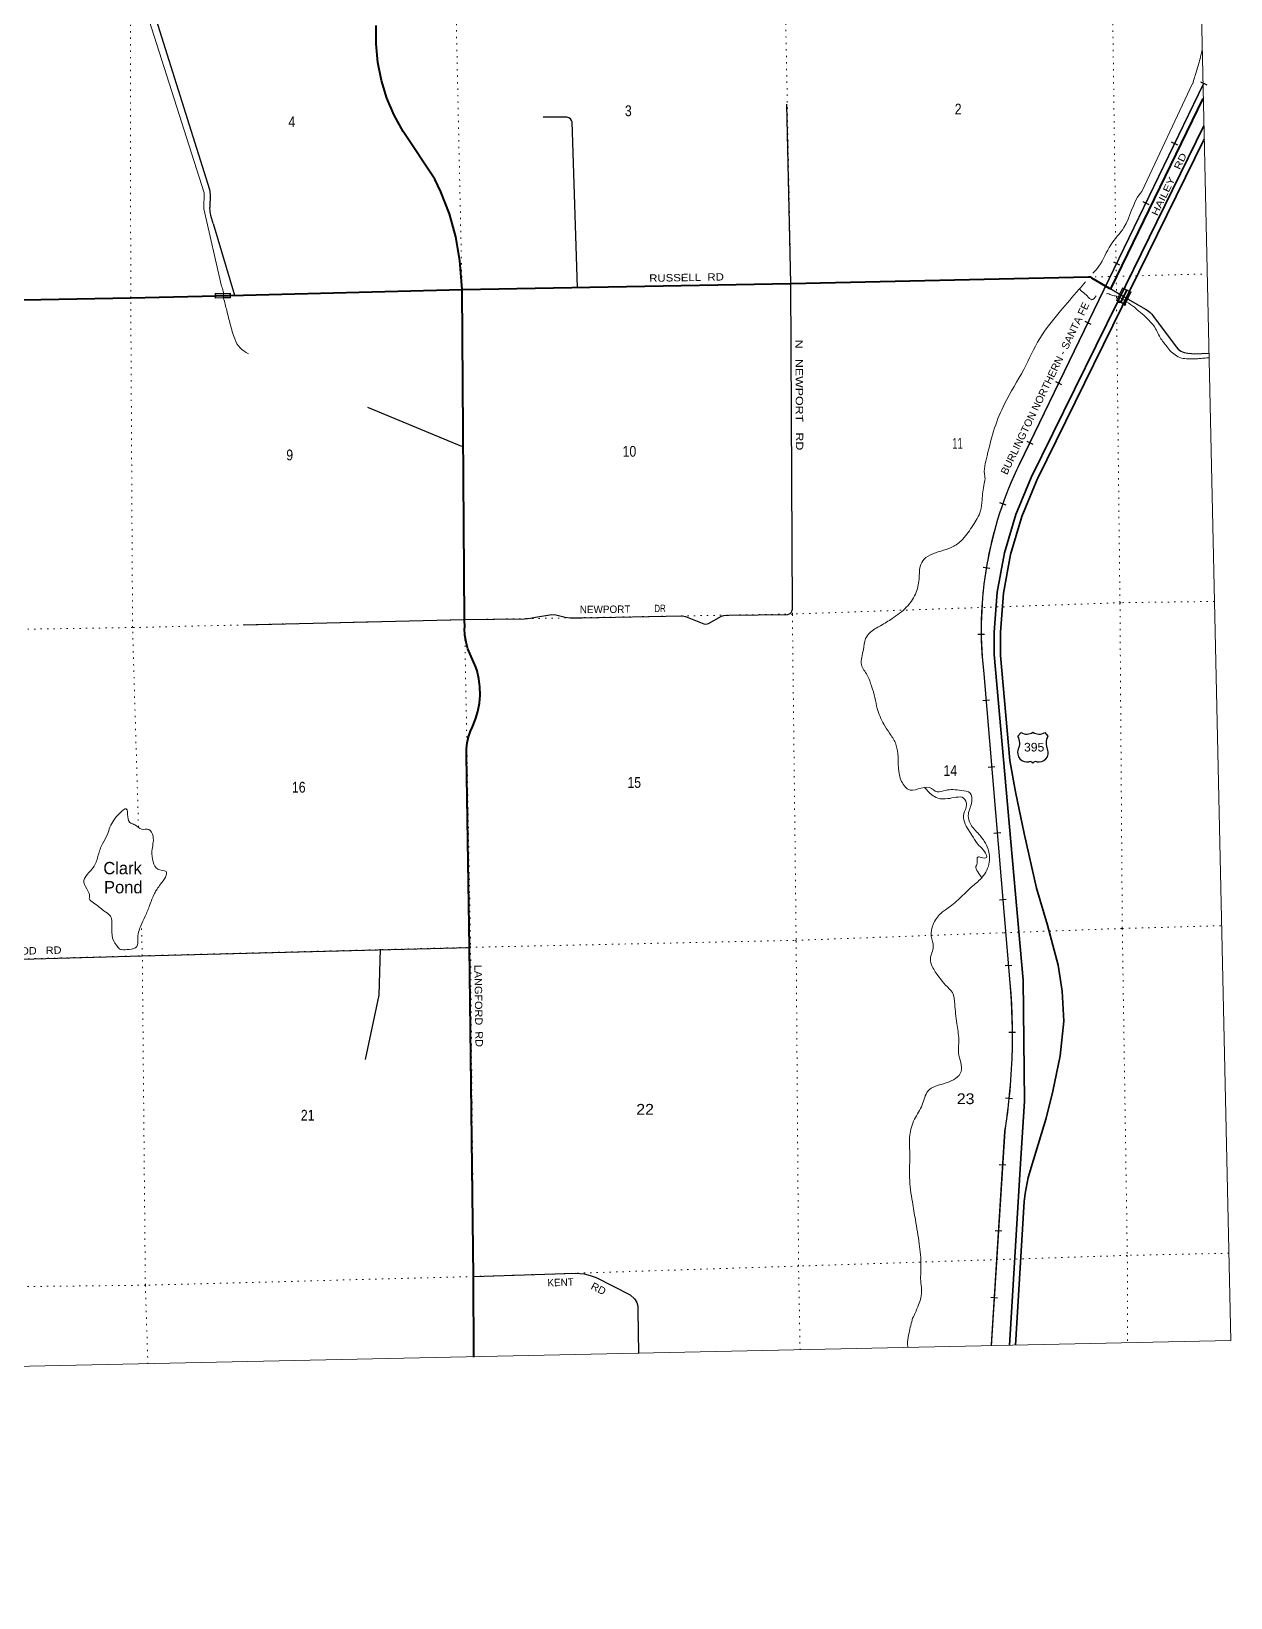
# Model space of a CAD drawing. Header units: feet. Extents: x 250644 to 505285, y -364975 to -177792.
# Drawn here: x 485836 to 505285, y -364975 to -339569 of the extents above; entities that cross this region are included whole.
import ezdxf
from ezdxf.enums import TextEntityAlignment as Align

# ---------------------------------------------------------------- set-up
doc = ezdxf.new("R2010")
doc.units = ezdxf.units.FT
doc.header["$LTSCALE"] = 70
doc.header["$PDMODE"] = 32
doc.header["$PDSIZE"] = 35
doc.linetypes.add('DOTTED', pattern=[1.5, 0.3, -1.2])
for name, color, linetype, lineweight in [('16', 7, 'Continuous', 25), ('20', 7, 'Continuous', 35), ('26', 7, 'Continuous', 40), ('29', 7, 'Continuous', 25), ('34', 7, 'Continuous', 25), ('39', 7, 'Continuous', 13), ('4', 7, 'Continuous', 13), ('55', 7, 'Continuous', 13), ('57', 7, 'Continuous', 13), ('61', 7, 'Continuous', 13), ('7', 7, 'DOTTED', 13)]:
    doc.layers.add(name, color=color, linetype=linetype, lineweight=lineweight)
for name, color, linetype in [('27', 7, 'Continuous'), ('30', 7, 'Continuous'), ('41', 7, 'Continuous')]:
    doc.layers.add(name, color=color, linetype=linetype)

msp = doc.modelspace()

# ---------------------------------------------------------------- linework, layer by layer
at = {"layer": '16'}
for p, q in [((501835.64, -351002.87), (501886.95, -350944.11)), ((502078.71, -350938.14), (502078.43, -350938.34)), ((502270.8, -350944.02), (502322.19, -351002.87))]:
    msp.add_line(p, q, dxfattribs=at)
for centre, radius, start, end in [((501642.66, -351113.5), 222.05, 332.97043, 29.75871), ((501978.03, -350786.45), 182.07, 239.97227, 303.45418), ((502179.81, -350786.95), 181.52, 236.33975, 300.08743), ((502179.8, -350786.45), 182.07, 236.54582, 236.59441), ((502515.16, -351113.5), 222.05, 150.24129, 207.02957), ((501981.85, -351268.4), 151.42, 159.09177, 283.81923), ((502175.97, -351268.4), 151.42, 256.18077, 20.90823)]:
    msp.add_arc(centre, radius, start, end, dxfattribs=at)
for centre, major_axis, start_param, end_param in [((502037.19, -351467.22), (-19.56, 51.67), 4.95877769, 6.28318531), ((502120.64, -351467.22), (19.56, 51.67), 0, 1.32637542)]:
    msp.add_ellipse(centre, major_axis=major_axis, ratio=0.929097, start_param=start_param, end_param=end_param, dxfattribs=at)
at = {"layer": '20'}
for points in [[(501696.24, -360883.47), (501869.47, -358017.29), (501944.48, -356921.58), (501918.38, -354958.46), (501645.09, -351868.17), (501451.42, -349678.13), (501450.3, -349314.03), (501501.28, -348667.33), (501619.58, -348029.5), (501803.9, -347407.53), (502052.22, -346808.24), (503455.51, -343948.5), (504851.79, -341103.2)], [(501797.19, -360881.26), (501937.52, -358547.12), (501952.4, -358420.66), (502002.88, -358160.88), (502089.42, -357872.23), (502294.95, -357197.53), (502401.53, -356759.78), (502519.7, -356183.75), (502578.34, -355622.76), (502552.53, -355135.42), (502487.99, -354716.98), (502316.16, -354069.47), (502135.09, -353466.28), (501935.46, -352578.37), (501795.04, -351902.24), (501703.88, -351397.71), (501553.24, -349694.32), (501551.36, -349673.11), (501551.28, -349644.32), (501550.27, -349316.66), (501600.42, -348680.4), (501716.81, -348052.86), (501898.16, -347440.93), (502131.7, -346877.29), (502142.44, -346851.38), (502154.26, -346827.29), (503525.44, -344032.98), (503647.47, -343784.3), (504856.57, -341319.98)]]:
    msp.add_lwpolyline(points, dxfattribs=at)
at = {"layer": '26'}
msp.add_line((489067.65, -343851.32), (492819.96, -343757.84), dxfattribs=at)
for points in [[(492819.96, -343757.84), (492782.5, -343286.18), (492720.41, -342904.55), (492618.78, -342531.5), (492478.7, -342171.13), (492379.44, -341967.59), (491867.65, -341191.97), (491720.71, -340929.92), (491601.96, -340653.94), (491512.71, -340367.06), (491453.93, -340072.43), (491426.28, -339773.27), (491430.04, -339472.85)], [(492819.96, -343757.84), (498152.12, -343660.44), (502979.63, -343553.33), (503007.55, -343552.72), (503029.63, -343565.64), (503313.82, -343732.02), (503339.8, -343747.24), (503350.97, -343724.26), (504841.99, -340657.65)], [(479108.77, -344012.43), (482188.04, -343988.56), (487447.87, -343891.67), (489065.95, -343851.36)], [(493009.9, -361071.66), (493008.37, -359765.93), (492938.85, -354426.6), (492893.45, -351308.23), (492894.1, -351208.98), (492905.11, -351110.34), (492926.38, -351013.4), (492957.66, -350919.21), (492988.16, -350849.64), (493039.79, -350726.75), (493078.29, -350599.14), (493103.24, -350468.21), (493114.36, -350335.38), (493111.54, -350202.12), (493094.81, -350069.89), (493064.35, -349940.13), (493045.68, -349881.29), (492913.2, -349585), (492884.89, -349476.51), (492868.07, -349365.66), (492862.93, -349253.66), (492863.24, -349233.75), (492861.46, -349111.42), (492819.96, -343757.84)]]:
    msp.add_lwpolyline(points, dxfattribs=at)
at = {"layer": '29'}
for p, q in [((494690.44, -343724.73), (494605.32, -341036.34)), ((488781.69, -342687.49), (489129.35, -343850.27)), ((503339.8, -343747.24), (503621.85, -343910.4)), ((492819.7, -346304.25), (491290.17, -345672.28)), ((493008.37, -359765.93), (494660.58, -359712.97)), ((495672.63, -360317.69), (495681.72, -361014.12))]:
    msp.add_line(p, q, dxfattribs=at)
for points in [[(487675.41, -338793.26), (488725.59, -342135.63), (488733.85, -342212.9), (488731.64, -342426.78)], [(498177.22, -348940.59), (498152.12, -343660.44), (498085.54, -340751.02)], [(494605.32, -341036.34), (494596.89, -341012.42), (494576.66, -340987.92), (494551.11, -340969.81), (494521.3, -340962.36), (494138.02, -340960.23)], [(488781.69, -342687.49), (488746.63, -342555.9), (488738.11, -342489.86), (488731.64, -342426.78)], [(503621.85, -343910.4), (503905.21, -344074.89), (503948.86, -344103.64), (503979.73, -344128.15), (504005.29, -344153.7), (504032.97, -344194.2), (504399.21, -344688.45), (504432.21, -344723.6), (504478, -344754.5), (504530.16, -344776.86), (504590.85, -344788.58), (504652.6, -344796.04), (504705.83, -344797.11), (504932.88, -344787)], [(493831.52, -349095.93), (493928.29, -349085.64), (494013.46, -349068.59), (494277.5, -349030.24), (494339.25, -349034.51), (494490.43, -349072.85), (494571.35, -349081.38), (494767.24, -349081.37), (496394.04, -349051.55), (496445.17, -349060.07), (496500.51, -349081.37), (496743.25, -349179.37), (496773.09, -349183.63), (496815.65, -349175.11), (497028.58, -349055.81), (497064.8, -349045.15), (497147.82, -349038.77), (498106.02, -349025.98), (498144.38, -349008.94), (498157.15, -348994.03), (498169.93, -348974.85), (498177.22, -348940.59)], [(489288.83, -349197.25), (492861.46, -349111.42), (493831.52, -349095.93)], [(484695.75, -354643.57), (487635.1, -354563.96), (492938.85, -354426.6)], [(491494.32, -354454.74), (491469.41, -355201.96), (491247.65, -356245.76)], [(494660.58, -359712.97), (494801.49, -359723.07), (494899.44, -359748.63), (494993.14, -359782.72), (495546.77, -360063.94), (495614.91, -360127.85), (495653.24, -360187.51), (495670.27, -360247.16), (495672.63, -360317.69)]]:
    msp.add_lwpolyline(points, dxfattribs=at)
at = {"layer": '34', "lineweight": 13}
for p, q in [((504846.65, -340408.7), (501857.79, -346588.69)), ((501280.8, -349990.59), (501705.68, -355000.1)), ((501620.08, -357410.54), (501401.16, -360870.2))]:
    msp.add_line(p, q, dxfattribs=at)
at = {"layer": '34'}
for p, q in [((504798.01, -340386.4), (504897.58, -340434.56)), ((504322.92, -341362.73), (504422.49, -341410.89)), ((503858.44, -342329.12), (503958.01, -342377.28)), ((503383.35, -343305.46), (503482.92, -343353.62)), ((502918.87, -344271.84), (503018.45, -344320)), ((502443.78, -345248.18), (502543.36, -345296.34)), ((501979.3, -346214.57), (502078.88, -346262.73)), ((501536.94, -347211.8), (501641.09, -347249.05)), ((501270.01, -348259.03), (501379.16, -348276.97)), ((501183.79, -349349.53), (501294.39, -349348.27)), ((501263.74, -350422.48), (501373.95, -350413.13)), ((501352.9, -351504.6), (501463.11, -351495.26)), ((501446.11, -352572.76), (501556.33, -352563.41)), ((501535.27, -353654.88), (501645.49, -353645.54)), ((501628.49, -354723.04), (501738.7, -354713.69)), ((501685.36, -355802.52), (501795.97, -355802.03)), ((501635.96, -356867.3), (501746.02, -356878.38)), ((501529.77, -357949.31), (501640.15, -357956.3)), ((501464.66, -359019.55), (501575.05, -359026.53)), ((501393.48, -360103), (501503.87, -360109.99))]:
    msp.add_line(p, q, dxfattribs=at)
msp.add_lwpolyline([(504836.89, -340430.6), (501858.78, -346589.17), (501812.3, -346686.26), (501768.29, -346783.87), (501725.94, -346882.29), (501684.44, -346981.8), (501645.42, -347081.83), (501608.31, -347182.13), (501572.06, -347283.5), (501538.29, -347385.4), (501506.43, -347487.54), (501475.98, -347591.05), (501447.72, -347694.26), (501420.57, -347798.02), (501395.62, -347902.83), (501372.89, -348007.35), (501351.8, -348112.69), (501332.09, -348218), (501314.6, -348324.39), (501298.75, -348430.21), (501285.11, -348537.1), (501273.11, -348643.43), (501262.79, -348750.56), (501254.65, -348857.39), (501248.44, -348964.49), (501243.61, -349071.56), (501241.26, -349179.15), (501240.29, -349286.72), (501241.51, -349394), (501244.11, -349501.26), (501249.46, -349608.49), (501256.18, -349715.7), (501264.55, -349822.34), (501274.84, -349929.24), (501281.89, -349990.48), (501706.78, -355000.01), (501720.67, -355175.46), (501730.47, -355350.25), (501737.26, -355525.28), (501742.13, -355701.5), (501742.91, -355877.05), (501740.59, -356051.86), (501736.36, -356227.84), (501728.04, -356403.16), (501716.62, -356577.73), (501702.29, -356753.55), (501684.76, -356927.63), (501665.25, -357101.87), (501641.72, -357276.47), (501621.17, -357410.66), (501403.81, -360889.68)], dxfattribs=at)
at = {"layer": '34', "lineweight": 13}
for centre, radius, start, end in [((507391.46, -349277.12), 6152.17, 154.08802, 186.65953), ((491685.99, -355851.02), 10055.76, 351.07814, 4.85417)]:
    msp.add_arc(centre, radius, start, end, dxfattribs=at)
at = {"layer": '39'}
msp.add_line((503852, -342157.17), (504667.34, -340417.62), dxfattribs=at)
msp.add_lwpolyline([(487503.45, -338627.78), (488637.56, -342190.46), (488635.35, -342449.54), (488919.85, -343703.96)], dxfattribs=at)
for points in [[(504824.83, -339859.44), (504795.49, -339989.35), (504732.73, -340208.68), (504669.52, -340420.09)], [(503852, -342157.17), (503818.32, -342197.15), (503552.95, -342751.25), (503339.92, -343033.88), (503149.44, -343378.61), (503052.67, -343491.06)], [(488919.85, -343703.96), (488948.11, -343784.82), (488953.2, -343896.57)], [(502932.2, -343631.03), (502822.56, -343758.43), (502527.57, -344099.88), (502191.13, -344550.05), (501929.41, -345051.92), (501619.86, -345610.34), (501457.81, -345999.06), (501334.42, -346455.78), (501298.58, -346789.39), (501300.66, -346799.42), (501289.33, -346903.92), (501255.04, -347171.25), (501230.15, -347348.15), (501105.2, -347581.97), (500942, -347806.02), (500794.1, -347919.51), (500457.39, -348042.35), (500313.34, -348131.71), (500251.87, -348248.61), (500231.2, -348453.59), (500172.63, -348697), (500025.43, -348910.89), (499797.64, -349093.22), (499607.56, -349209.01), (499431.56, -349326.71), (499365.9, -349419.55), (499328.99, -349600.54), (499298.53, -349841.74), (499392.16, -350013.79), (499461.73, -350192.04), (499517.27, -350376.4), (499554.68, -350552.86), (499660.94, -350807.17), (499752.37, -350951.12), (499847.93, -351111.11), (499887.32, -351283.54), (499948.75, -351734.96), (500005.61, -351820.92), (500048.1, -351862.79), (500403.57, -351836.22), (500524.61, -351903.65), (500661.08, -351880.61), (500914.26, -351880.85), (501059.27, -351928.04), (501086.33, -352062.4), (501031.48, -352263.6), (501048.44, -352390), (501166.11, -352551.85), (501289.76, -352705.62), (501350.92, -352831.71), (501370.49, -353044.44), (501257.67, -353288.22), (501103.94, -353429.87), (500914.31, -353609.92), (500710.56, -353782.03), (500584.64, -353877.3), (500459.29, -354054.89), (500428.46, -354243.88), (500461.81, -354414.34), (500417, -354615.48), (500445.99, -354737.77), (500553.66, -354905.71), (500661.08, -355037.51), (500772.46, -355161.24), (500811.93, -355345.72), (500842.28, -355662.8), (500876.25, -355923.63), (500871.73, -356138.54), (500907, -356296.94), (500914.02, -356439.48), (500670.19, -356625.93), (500373.73, -356758.53), (500284.86, -356980.05), (500157.91, -357215.9), (500081.35, -357473.48), (500081.38, -357764.67), (500078.12, -358160.31), (500123.08, -358555.61), (500173.34, -358846.45), (500234.32, -359233.61), (500262.95, -359590.87), (500260.9, -359872.03), (500273.98, -360018.54), (500213.35, -360255.93), (500128.24, -360441.28)], [(502835.62, -343743.18), (502842.62, -343754.28), (502885.11, -343796.15), (502957.9, -343859.91), (503034.69, -343921.63), (503102.61, -343858.02)], [(488952.62, -343894.28), (489004.56, -344097.71), (489062.38, -344320.22), (489134.37, -344558.69), (489219.77, -344702.69), (489359.09, -344798.11)], [(503271.61, -343828.02), (503273.91, -343826.72), (503342.35, -343844.32), (503410.78, -343859.91), (503598.47, -343957.77)], [(503598.47, -343957.77), (503724.67, -344044.37), (503767.94, -344084.06), (503880.4, -344176.8), (503961.35, -344258.57), (504038.38, -344347.44), (504142.95, -344535.06), (504251.13, -344682.99), (504319.64, -344765.98), (504407.42, -344831.82), (504516.23, -344875.24), (504622.75, -344878.52), (504731.28, -344881.78), (504809.58, -344873.2), (504895.94, -344866.57), (504934.82, -344862.97)], [(500324.46, -351838.47), (500438.53, -351950.44), (500535.37, -352005.99), (500696.18, -352014.92), (500834.67, -351991.86), (500955.32, -352005.08), (501002.33, -352119.22), (500957.09, -352258.1), (500968.08, -352392.57), (501033.27, -352520.64), (501108.45, -352638.6), (501203.85, -352776.5), (501294.96, -352874.27), (501323.76, -352970.46), (501243.38, -352969.02), (501185.05, -352961.39), (501173.69, -353059.87), (501152.09, -353132.32), (501200.97, -353226.36), (501247.72, -353302.35)], [(487267.36, -354452.65), (487171.85, -354326.32), (487140.29, -354123.71), (487118.79, -353923.04), (487013.68, -353833.41), (486843.99, -353704.05), (486775.18, -353634.25), (486778.92, -353594.06), (486754.21, -353509.88), (486686.97, -353375.8), (486851.89, -353111.58), (486920.95, -352930.36), (486990, -352747.13), (487069.31, -352595.96), (487110.67, -352475.18), (487174.17, -352362.28), (487275.83, -352245.1), (487375.85, -352180.14), (487398.85, -352308.5), (487447.8, -352412.59), (487514.29, -352438.23), (487623.29, -352509.77), (487739.89, -352516.99), (487808.96, -352624.95), (487790.56, -352866.06), (487811.87, -353040.63), (487885.03, -353158.6), (488019.94, -353197.83), (487930.95, -353403.28), (487831.54, -353554.59), (487754.52, -353745.91), (487681.41, -353923.14), (487610.15, -354076.26), (487561.46, -354297.5), (487548.2, -354412.06), (487421.94, -354459.13), (487299.39, -354461.99), (487263.18, -354456.22)], [(500128.24, -360441.28), (500069.61, -360676.64), (500046.57, -360829.43), (500049, -360919.76)]]:
    msp.add_spline(points, degree=3, dxfattribs=at)
at = {"layer": '4'}
msp.add_lwpolyline([(250643.67, -181929.51), (281972.62, -181563.19), (313301.03, -181153.78), (344628.85, -180701.28), (375956.02, -180205.69), (407282.48, -179667), (438608.16, -179085.23), (469933.03, -178460.36), (501256.99, -177792.42), (505285.47, -360804.74), (473709.75, -361478.06), (442133.15, -362107.94), (410555.7, -362694.39), (378977.49, -363237.41), (347398.55, -363736.98), (315818.96, -364193.12), (284238.76, -364605.82), (252658.03, -364975.08)], close=True, dxfattribs=at)
msp.add_lwpolyline([(250643.67, -181929.51), (281972.62, -181563.19), (313301.03, -181153.78), (344628.85, -180701.28), (375956.02, -180205.69), (407282.48, -179667), (438608.16, -179085.23), (469933.03, -178460.36), (501256.99, -177792.42), (505285.47, -360804.74), (473709.75, -361478.06), (442133.15, -362107.94), (410555.7, -362694.39), (378977.49, -363237.41), (347398.55, -363736.98), (315818.96, -364193.12), (284238.76, -364605.82), (252658.03, -364975.08)], close=True, dxfattribs=at)
at = {"layer": '55'}
for p in [(503480.51, -343957.29), (503569.76, -343999.69)]:
    msp.add_point(p, dxfattribs=at)
at = {"layer": '57'}
for p, q in [((503431.34, -343933.7), (503529.66, -343728.82)), ((503502.64, -343967.91), (503600.92, -343763.01)), ((503672.17, -343796.78), (503617.93, -343771.18))]:
    msp.add_line(p, q, dxfattribs=at)
for points in [[(503533.41, -343739.49), (503590.24, -343766.76), (503498.88, -343957.23), (503442.01, -343929.94)], [(503513.28, -343964.22), (503604.63, -343773.75), (503661.47, -343800.57), (503570.08, -343991.03)]]:
    msp.add_lwpolyline(points, close=True, dxfattribs=at)
for points in [[(503617.93, -343771.18), (503600.92, -343763.01), (503529.66, -343728.82)], [(503519.68, -343976.09), (503502.64, -343967.91), (503431.34, -343933.7)], [(503672.17, -343796.78), (503573.86, -344001.66), (503519.68, -343976.09)]]:
    msp.add_lwpolyline(points, dxfattribs=at)
at = {"layer": '61'}
for p, q in [((488817.07, -343897.57), (488815.1, -343822.6)), ((489066.99, -343891), (488817.07, -343897.57))]:
    msp.add_line(p, q, dxfattribs=at)
msp.add_lwpolyline([(488815.1, -343822.6), (489065.02, -343816.03), (489066.99, -343891)], dxfattribs=at)
msp.add_lwpolyline([(488823.3, -343830.38), (489057.23, -343824.23), (489058.78, -343883.21), (488824.85, -343889.36)], close=True, dxfattribs=at)
at = {"layer": '7'}
for points in [[(503298.39, -335406.08), (503355.79, -338084.52), (503429.89, -343543.34), (503433.6, -343870.31)], [(492703.3, -338292.4), (492819.96, -343757.84), (492861.46, -349111.42), (492958.58, -354415.28), (493008.37, -359765.93), (493009.9, -361071.66)], [(498303.11, -360957.37), (498277.74, -359596.67), (498238.71, -354297.79), (498177.58, -349020.16), (498152.12, -343660.44), (498045.43, -338178.79)], [(487573.23, -352476.61), (487477.27, -349239.31), (487447.87, -343891.67), (487439.86, -338434.22)], [(489066.31, -343851.35), (492819.96, -343757.84), (498152.12, -343660.44), (503429.89, -343543.34), (504904.62, -343503.31)], [(479112.05, -344013.12), (482188.04, -343988.56), (487447.87, -343891.67), (489065.95, -343851.36)], [(503433.65, -343874.83), (503490.07, -348842.61), (503528.04, -354119.86), (503609.37, -359422.96), (503613.69, -360841.48)], [(505021.55, -348815.37), (503507.13, -348836.43), (498177.58, -349020.16), (492861.46, -349111.42), (487477.27, -349239.31), (482193.23, -349322.32), (477228.58, -349391.05), (473461.15, -349431.06)], [(487725.59, -361184.54), (487684.56, -359907.45), (487635.1, -354563.96), (487619.69, -354044.4)], [(501611.55, -354189.82), (503528.04, -354119.86), (505137.35, -354075.87)], [(473567.5, -354584.32), (477338.21, -354718.05), (482319.3, -354701.41), (487635.1, -354563.96), (492938.85, -354426.6), (498224.68, -354313.46), (501599.73, -354190.25)], [(505254.29, -359388.36), (503609.37, -359422.96), (498277.74, -359596.67), (493008.37, -359765.93), (487684.56, -359907.45), (482388.29, -359964.43), (479091.83, -360037.53)]]:
    msp.add_lwpolyline(points, dxfattribs=at)

# ---------------------------------------------------------------- texts
at = {"layer": '16', "width": 1.05}
msp.add_text('395', height=140, dxfattribs=at).set_placement((502098.52, -351249.91), align=Align.CENTER)
at = {"layer": '27'}
for s, height, rotation, width, p in [('HAILEY   RD', 109.1, 64.073, 1.3, (504093.94, -342571.14)), ('RUSSELL  RD', 120, 1.046, 1.15, (495857.09, -343632.35)), ('LANGFORD  RD', 120, 270.834, 1.1, (493019.92, -354710.18))]:
    msp.add_text(s, height=height, rotation=rotation, dxfattribs=dict(at, width=width)).set_placement(p)
at = {"layer": '30'}
for s, rotation, width, p in [('N   NEWPORT   RD', 270.272, 1.25, (498226.45, -344570.67)), ('DR', 1.05, 0.8, (495939.51, -348989.87)), ('IRONWOOD   RD', 1.551, 1.1, (484914.39, -354567.62)), ('RD', 333.071, 1.05, (494898.16, -359961.11))]:
    msp.add_text(s, height=120, rotation=rotation, dxfattribs=dict(at, width=width)).set_placement(p)
for s, rotation, p in [('NEWPORT ', 0.503, (494730.59, -349007.04)), ('KENT', 1.836, (494206.99, -359927.33))]:
    msp.add_text(s, height=120, rotation=rotation, dxfattribs=at).set_placement(p)
at = {"layer": '34', "width": 1.05}
msp.add_text('BURLINGTON NORTHERN - SANTA FE', height=120, rotation=64.19, dxfattribs=at).set_placement((501657.54, -346770.98))
at = {"layer": '41'}
for s, p in [('Clark', (487003.13, -353241.15)), ('Pond', (487014.82, -353550.77))]:
    msp.add_text(s, height=200, dxfattribs=at).set_placement(p)
at = {"layer": '7'}
for s, width, p in [('4', 0.85, (490005.76, -341121.59)), ('3', 0.85, (495461.66, -340945.17)), ('2', 0.85, (500810.36, -340917.05)), ('11', 0.65, (500771.22, -346339.54)), ('9', 0.85, (489970.41, -346527.21)), ('10', 0.85, (495424.44, -346468.53)), ('14', 0.85, (500628.5, -351647.36)), ('16', 0.85, (490061.8, -351916.82)), ('15', 0.85, (495502.6, -351839.76)), ('23', 1.1, (500844.22, -356969.93)), ('21', 0.85, (490206.25, -357237.4)), ('22', 1.1, (495646.21, -357141.41))]:
    msp.add_text(s, height=175, dxfattribs=dict(at, width=width)).set_placement(p)

doc.saveas('drawing.dxf')
